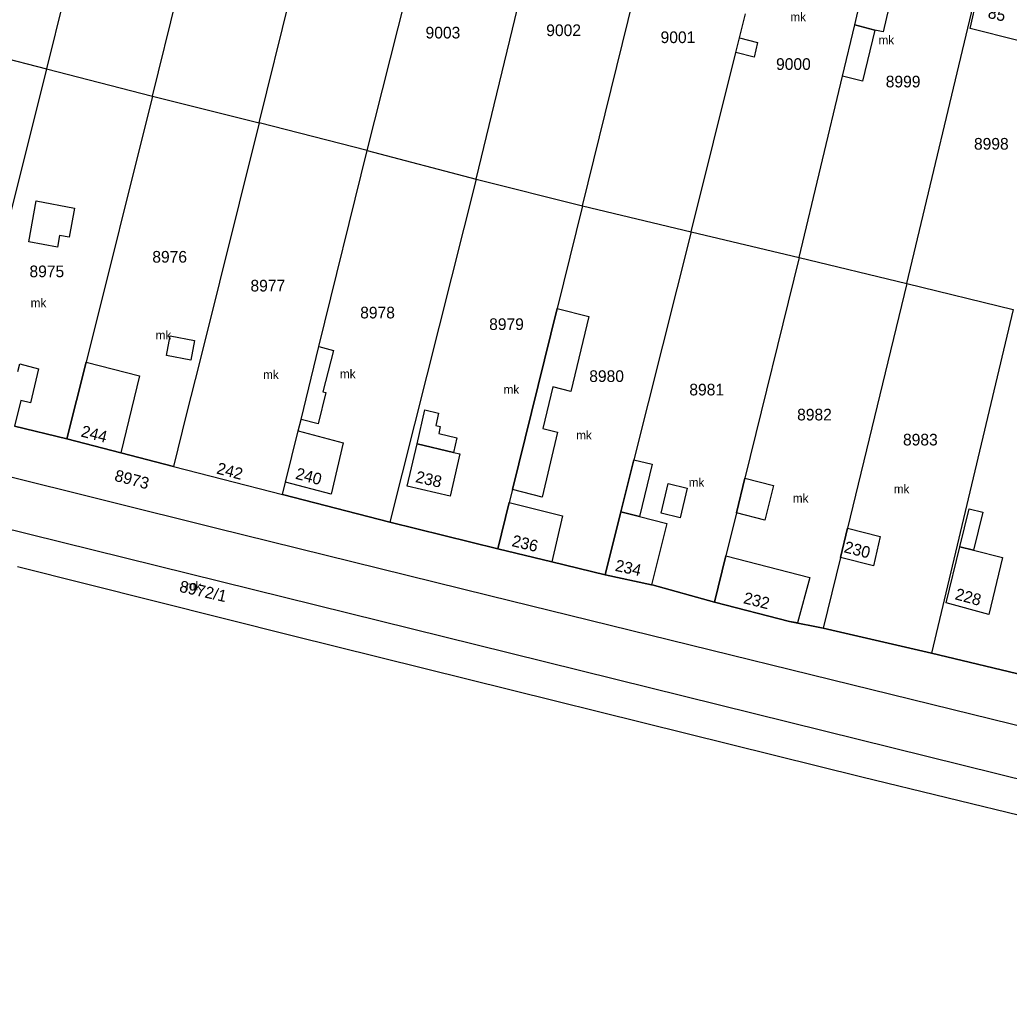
# Model space of a CAD drawing. Extents: x 768299 to 772392, y 136157 to 140026.
# Drawn here: x 768670.7 to 768840.3, y 136782.4 to 136949.3 of the extents above; entities that cross this region are included whole.
import ezdxf

# ---------------------------------------------------------------- set-up
doc = ezdxf.new("R2010")
doc.units = 0
for name, color, linetype in [('ITR-10-FRL_HATAR', 7, 'Continuous'), ('ITR-11-HRSZ', 7, 'Continuous'), ('ITR-15-MIN_OSZT', 7, 'Continuous'), ('ITR-30-LAKOEPULET', 7, 'Continuous'), ('ITR-31-GAZD_EPULET', 7, 'Continuous'), ('ITR-35-HAZSZAM', 7, 'Continuous')]:
    doc.layers.add(name, color=color, linetype=linetype)

msp = doc.modelspace()

# ---------------------------------------------------------------- linework, layer by layer
at = {"layer": 'ITR-10-FRL_HATAR'}
for p, q in [((768684.345, 136977.603), (768675.26, 136940.87)), ((768693.44, 136936.19), (768703.02, 136975.11)), ((768711.68, 136931.6), (768720.93, 136968.85)), ((768767.14, 136917.38), (768779.29, 136966.72)), ((768813.8, 136948.43), (768817.21, 136962.69)), ((768822.75, 136904.07), (768836.74, 136962.72)), ((768730.23, 136926.89), (768737.9, 136957.46)), ((768748.89, 136921.95), (768756.55, 136953.57)), ((768794.05, 136946.19), (768795.09, 136950.34)), ((768811.72, 136939.63), (768813.8, 136948.43)), ((768656.54, 136945.66), (768675.26, 136940.87)), ((768793.43, 136943.69), (768794.05, 136946.19)), ((768785.76, 136912.96), (768793.43, 136943.69)), ((768675.26, 136940.87), (768666.93, 136907.91)), ((768675.26, 136940.87), (768693.44, 136936.19)), ((768804.27, 136908.53), (768811.72, 136939.63)), ((768693.44, 136936.19), (768682.04, 136890.6)), ((768693.44, 136936.19), (768711.68, 136931.6)), ((768711.68, 136931.6), (768701.45, 136890.55)), ((768730.23, 136926.89), (768711.68, 136931.6)), ((768721.95, 136893.26), (768730.23, 136926.89)), ((768730.23, 136926.89), (768748.89, 136921.95)), ((768748.89, 136921.95), (768734.12, 136863.14)), ((768748.89, 136921.95), (768767.14, 136917.38)), ((768767.14, 136917.38), (768762.8, 136899.8)), ((768767.14, 136917.38), (768785.76, 136912.96)), ((768785.76, 136912.96), (768775.94, 136873.84)), ((768785.76, 136912.96), (768804.27, 136908.53)), ((768804.27, 136908.53), (768794.99, 136870.73)), ((768804.27, 136908.53), (768822.75, 136904.07)), ((768822.75, 136904.07), (768812.58, 136862.15)), ((768822.75, 136904.07), (768840.95, 136899.62)), ((768762.8, 136899.8), (768755.13, 136868.78)), ((768840.95, 136899.62), (768826.94, 136840.68)), ((768718.88, 136880.79), (768721.95, 136893.26)), ((768682.04, 136890.6), (768678.75, 136877.43)), ((768701.45, 136890.55), (768699.27, 136881.79)), ((768699.27, 136881.79), (768697.01, 136872.71)), ((768669.74, 136879.64), (768678.75, 136877.43)), ((768718.4, 136878.83), (768718.88, 136880.79)), ((768716.23, 136870.01), (768718.4, 136878.83)), ((768678.75, 136877.43), (768687.97, 136875.05)), ((768687.97, 136875.05), (768697.01, 136872.71)), ((768655.63, 136874.28), (768704.21, 136862.19)), ((768697.01, 136872.71), (768705.45, 136870.53)), ((768775.94, 136873.84), (768773.71, 136864.96)), ((768705.45, 136870.53), (768715.7, 136867.88)), ((768715.7, 136867.88), (768716.23, 136870.01)), ((768794.99, 136870.73), (768793.52, 136864.74)), ((768715.7, 136867.88), (768734.12, 136863.14)), ((768755.13, 136868.78), (768754.58, 136866.55)), ((768754.58, 136866.55), (768752.62, 136858.6)), ((768748.87, 136842.13), (768653.79, 136865.67)), ((768773.71, 136864.96), (768771, 136854.16)), ((768793.52, 136864.74), (768791.72, 136857.38)), ((768734.12, 136863.14), (768752.62, 136858.6)), ((768704.21, 136862.19), (768751.2, 136850.57)), ((768812.58, 136862.15), (768811.36, 136857.11)), ((768752.62, 136858.6), (768761.88, 136856.36)), ((768791.72, 136857.38), (768789.77, 136849.45)), ((768761.88, 136856.36), (768771, 136854.16)), ((768811.36, 136857.11), (768808.41, 136844.99)), ((768717.35, 136843.65), (768670.28, 136855.51)), ((768771, 136854.16), (768778.99, 136852.44)), ((768778.99, 136852.44), (768779.07, 136852.42)), ((768779.07, 136852.42), (768789.77, 136849.45)), ((768751.2, 136850.57), (768849.87, 136826.31)), ((768789.77, 136849.45), (768802.63, 136846.16)), ((768802.63, 136846.16), (768808.41, 136844.99)), ((768808.41, 136844.99), (768826.94, 136840.68)), ((768815.03, 136819.47), (768717.35, 136843.65)), ((768847.46, 136817.72), (768748.87, 136842.13)), ((768826.94, 136840.68), (768844.56, 136836.5)), ((768966.32, 136782.41), (768815.03, 136819.47))]:
    msp.add_line(p, q, dxfattribs=at)
at = {"layer": 'ITR-15-MIN_OSZT'}
for p, q in [((768684.345, 136977.603), (768675.26, 136940.87)), ((768693.44, 136936.19), (768703.02, 136975.11)), ((768711.68, 136931.6), (768720.93, 136968.85)), ((768767.14, 136917.38), (768779.29, 136966.72)), ((768813.8, 136948.43), (768817.21, 136962.69)), ((768822.75, 136904.07), (768836.74, 136962.72)), ((768730.23, 136926.89), (768737.9, 136957.46)), ((768748.89, 136921.95), (768756.55, 136953.57)), ((768794.05, 136946.19), (768795.09, 136950.34)), ((768811.72, 136939.63), (768813.8, 136948.43)), ((768656.54, 136945.66), (768675.26, 136940.87)), ((768793.43, 136943.69), (768794.05, 136946.19)), ((768785.76, 136912.96), (768793.43, 136943.69)), ((768675.26, 136940.87), (768666.93, 136907.91)), ((768675.26, 136940.87), (768693.44, 136936.19)), ((768804.27, 136908.53), (768811.72, 136939.63)), ((768693.44, 136936.19), (768682.04, 136890.6)), ((768693.44, 136936.19), (768711.68, 136931.6)), ((768711.68, 136931.6), (768701.45, 136890.55)), ((768730.23, 136926.89), (768711.68, 136931.6)), ((768721.95, 136893.26), (768730.23, 136926.89)), ((768730.23, 136926.89), (768748.89, 136921.95)), ((768748.89, 136921.95), (768734.12, 136863.14)), ((768748.89, 136921.95), (768767.14, 136917.38)), ((768767.14, 136917.38), (768762.8, 136899.8)), ((768767.14, 136917.38), (768785.76, 136912.96)), ((768785.76, 136912.96), (768775.94, 136873.84)), ((768785.76, 136912.96), (768804.27, 136908.53)), ((768804.27, 136908.53), (768794.99, 136870.73)), ((768804.27, 136908.53), (768822.75, 136904.07)), ((768822.75, 136904.07), (768812.58, 136862.15)), ((768822.75, 136904.07), (768840.95, 136899.62)), ((768762.8, 136899.8), (768755.13, 136868.78)), ((768840.95, 136899.62), (768826.94, 136840.68)), ((768718.88, 136880.79), (768721.95, 136893.26)), ((768682.04, 136890.6), (768678.75, 136877.43)), ((768701.45, 136890.55), (768699.27, 136881.79)), ((768699.27, 136881.79), (768697.01, 136872.71)), ((768678.75, 136877.43), (768669.74, 136879.64)), ((768718.4, 136878.83), (768718.88, 136880.79)), ((768716.23, 136870.01), (768718.4, 136878.83)), ((768687.97, 136875.05), (768678.75, 136877.43)), ((768697.01, 136872.71), (768687.97, 136875.05)), ((768655.63, 136874.28), (768704.21, 136862.19)), ((768697.01, 136872.71), (768705.45, 136870.53)), ((768775.94, 136873.84), (768773.71, 136864.96)), ((768705.45, 136870.53), (768715.7, 136867.88)), ((768715.7, 136867.88), (768716.23, 136870.01)), ((768794.99, 136870.73), (768793.52, 136864.74)), ((768734.12, 136863.14), (768715.7, 136867.88)), ((768755.13, 136868.78), (768754.58, 136866.55)), ((768754.58, 136866.55), (768752.62, 136858.6)), ((768748.87, 136842.13), (768653.79, 136865.67)), ((768773.71, 136864.96), (768771, 136854.16)), ((768793.52, 136864.74), (768791.72, 136857.38)), ((768752.62, 136858.6), (768734.12, 136863.14)), ((768704.21, 136862.19), (768751.2, 136850.57)), ((768812.58, 136862.15), (768811.36, 136857.11)), ((768761.88, 136856.36), (768752.62, 136858.6)), ((768791.72, 136857.38), (768789.77, 136849.45)), ((768771, 136854.16), (768761.88, 136856.36)), ((768811.36, 136857.11), (768808.41, 136844.99)), ((768717.35, 136843.65), (768670.28, 136855.51)), ((768778.99, 136852.44), (768771, 136854.16)), ((768779.07, 136852.42), (768778.99, 136852.44)), ((768789.77, 136849.45), (768779.07, 136852.42)), ((768751.2, 136850.57), (768849.87, 136826.31)), ((768802.63, 136846.16), (768789.77, 136849.45)), ((768808.41, 136844.99), (768802.63, 136846.16)), ((768826.94, 136840.68), (768808.41, 136844.99)), ((768815.03, 136819.47), (768717.35, 136843.65)), ((768847.46, 136817.72), (768748.87, 136842.13)), ((768844.56, 136836.5), (768826.94, 136840.68)), ((768966.32, 136782.41), (768815.03, 136819.47))]:
    msp.add_line(p, q, dxfattribs=at)
at = {"layer": 'ITR-30-LAKOEPULET'}
for p, q in [((768813.8, 136948.43), (768817.21, 136962.69)), ((768821.96, 136961.55), (768818.66, 136947.2)), ((768833.59, 136947.78), (768834.82, 136953.14)), ((768817.23, 136947.54), (768813.8, 136948.43)), ((768818.66, 136947.2), (768817.23, 136947.54)), ((768841.78, 136945.72), (768833.59, 136947.78)), ((768670.32, 136889.01), (768670.67, 136890.31)), ((768670.67, 136890.31), (768673.85, 136889.45)), ((768678.75, 136877.43), (768682.04, 136890.6)), ((768682.04, 136890.6), (768691.2, 136888.26)), ((768673.85, 136889.45), (768672.49, 136883.6)), ((768691.2, 136888.26), (768687.97, 136875.05)), ((768670.84, 136884), (768669.74, 136879.64)), ((768672.49, 136883.6), (768670.84, 136884)), ((768716.23, 136870.01), (768718.4, 136878.83)), ((768718.4, 136878.83), (768726.1, 136876.78)), ((768687.97, 136875.05), (768678.75, 136877.43)), ((768726.1, 136876.78), (768724.03, 136867.96)), ((768737.07, 136869.34), (768738.76, 136876.57)), ((768738.76, 136876.57), (768745.03, 136875.12)), ((768746.09, 136874.88), (768744.42, 136867.63)), ((768745.03, 136875.12), (768746.09, 136874.88)), ((768724.03, 136867.96), (768716.23, 136870.01)), ((768744.42, 136867.63), (768737.07, 136869.34)), ((768752.62, 136858.6), (768754.58, 136866.55)), ((768754.58, 136866.55), (768763.71, 136864.24)), ((768763.71, 136864.24), (768761.88, 136856.36)), ((768771, 136854.16), (768773.71, 136864.96)), ((768773.71, 136864.96), (768776.89, 136864.14)), ((768776.89, 136864.14), (768781.58, 136862.94)), ((768781.58, 136862.94), (768778.99, 136852.44)), ((768811.36, 136857.11), (768812.58, 136862.15)), ((768812.58, 136862.15), (768818.17, 136860.72)), ((768818.17, 136860.72), (768817, 136855.68)), ((768761.88, 136856.36), (768752.62, 136858.6)), ((768789.77, 136849.45), (768791.72, 136857.38)), ((768791.72, 136857.38), (768806.1, 136853.68)), ((768829.47, 136849.31), (768831.85, 136858.92)), ((768831.85, 136858.92), (768834.19, 136858.34)), ((768834.19, 136858.34), (768839.15, 136857.1)), ((768817, 136855.68), (768811.36, 136857.11)), ((768839.15, 136857.1), (768836.78, 136847.31)), ((768778.99, 136852.44), (768771, 136854.16)), ((768806.1, 136853.68), (768804.01, 136845.88)), ((768802.63, 136846.16), (768789.77, 136849.45)), ((768836.78, 136847.31), (768829.47, 136849.31)), ((768804.01, 136845.88), (768802.63, 136846.16))]:
    msp.add_line(p, q, dxfattribs=at)
at = {"layer": 'ITR-31-GAZD_EPULET'}
for p, q in [((768811.72, 136939.63), (768813.8, 136948.43)), ((768813.8, 136948.43), (768817.23, 136947.54)), ((768817.23, 136947.54), (768815.15, 136938.77)), ((768793.43, 136943.69), (768794.05, 136946.19)), ((768794.05, 136946.19), (768797.16, 136945.38)), ((768797.16, 136945.38), (768796.56, 136942.9)), ((768796.56, 136942.9), (768793.43, 136943.69)), ((768815.15, 136938.77), (768811.72, 136939.63)), ((768672.21, 136911.21), (768673.45, 136918.26)), ((768673.45, 136918.26), (768680.03, 136917.02)), ((768680.03, 136917.02), (768679.15, 136912.01)), ((768677.48, 136912.32), (768677.12, 136910.29)), ((768679.15, 136912.01), (768677.48, 136912.32)), ((768677.12, 136910.29), (768672.21, 136911.21)), ((768755.13, 136868.78), (768762.8, 136899.8)), ((768762.8, 136899.8), (768768.21, 136898.4)), ((768768.21, 136898.4), (768765.14, 136885.57)), ((768695.82, 136891.74), (768696.43, 136895.09)), ((768696.43, 136895.09), (768700.59, 136894.3)), ((768700.59, 136894.3), (768699.98, 136890.95)), ((768718.88, 136880.79), (768721.95, 136893.26)), ((768721.95, 136893.26), (768724.43, 136892.6)), ((768699.98, 136890.95), (768695.82, 136891.74)), ((768724.43, 136892.6), (768722.62, 136885.52)), ((768762.02, 136886.38), (768760.31, 136879.22)), ((768765.14, 136885.57), (768762.02, 136886.38)), ((768723.12, 136885.39), (768721.8, 136880.02)), ((768722.62, 136885.52), (768723.12, 136885.39)), ((768738.76, 136876.57), (768740.13, 136882.44)), ((768740.13, 136882.44), (768742.46, 136881.87)), ((768742.46, 136881.87), (768742.01, 136879.73)), ((768721.8, 136880.02), (768718.88, 136880.79)), ((768742.01, 136879.73), (768742.71, 136879.56)), ((768742.71, 136879.56), (768742.53, 136878.37)), ((768742.53, 136878.37), (768745.59, 136877.62)), ((768762.84, 136878.57), (768760.19, 136867.47)), ((768760.31, 136879.22), (768762.84, 136878.57)), ((768745.03, 136875.12), (768738.76, 136876.57)), ((768745.59, 136877.62), (768745.03, 136875.12)), ((768773.71, 136864.96), (768775.94, 136873.84)), ((768775.94, 136873.84), (768779.08, 136873.11)), ((768779.08, 136873.11), (768776.89, 136864.14)), ((768780.64, 136864.69), (768781.83, 136869.79)), ((768781.83, 136869.79), (768785.09, 136869.01)), ((768793.52, 136864.74), (768794.99, 136870.73)), ((768794.99, 136870.73), (768799.9, 136869.46)), ((768799.9, 136869.46), (768798.42, 136863.5)), ((768760.19, 136867.47), (768755.13, 136868.78)), ((768785.09, 136869.01), (768783.88, 136863.88)), ((768776.89, 136864.14), (768773.71, 136864.96)), ((768783.88, 136863.88), (768780.64, 136864.69)), ((768798.42, 136863.5), (768793.52, 136864.74)), ((768831.85, 136858.92), (768833.41, 136865.47)), ((768833.41, 136865.47), (768835.76, 136864.88)), ((768835.76, 136864.88), (768834.19, 136858.34)), ((768834.19, 136858.34), (768831.85, 136858.92))]:
    msp.add_line(p, q, dxfattribs=at)

# ---------------------------------------------------------------- texts
at = {"layer": 'ITR-11-HRSZ'}
for s, p in [('9003', (768740.23, 136946.09)), ('9002', (768760.92, 136946.5)), ('9001', (768780.52, 136945.3)), ('9000', (768800.32, 136940.7)), ('8999', (768819.12, 136937.7)), ('8998', (768834.25, 136927.03)), ('8976', (768693.38, 136907.66)), ('8975', (768672.32, 136905.16)), ('8977', (768710.21, 136902.71)), ('8978', (768729.02, 136898.09)), ('8979', (768751.13, 136896.11)), ('8980', (768768.29, 136887.2)), ('8981', (768785.45, 136884.89)), ('8982', (768803.93, 136880.6)), ('8983', (768822.08, 136876.31))]:
    msp.add_text(s, height=2, dxfattribs=at).set_placement(p)
for s, rotation, p in [('8973', 345.4, (768686.763, 136870.285)), ('8972/1', 347.2, (768697.893, 136851.257))]:
    msp.add_text(s, height=2, rotation=rotation, dxfattribs=at).set_placement(p)
at = {"layer": 'ITR-15-MIN_OSZT'}
for p in [(768802.77, 136949.032), (768817.89, 136945.077), (768672.527, 136900.017), (768693.951, 136894.49), (768712.386, 136887.713), (768725.55, 136887.844), (768753.611, 136885.171), (768766.056, 136877.339), (768785.34, 136869.237), (768820.498, 136868.103), (768803.2, 136866.531), (768699.129, 136851.481)]:
    msp.add_text('mk', height=1.5, dxfattribs=at).set_placement(p)
at = {"layer": 'ITR-35-HAZSZAM'}
for s, rotation, p in [('85', 346.6, (768836.51, 136949.65)), ('244', 345.5, (768681.02, 136877.88)), ('242', 345.5, (768704.267, 136871.523)), ('240', 345.3, (768717.79, 136870.63)), ('238', 346.9, (768738.38, 136870.06)), ('236', 346.4, (768754.89, 136859.08)), ('230', 345.8, (768811.84, 136858.02)), ('234', 347.8, (768772.6, 136854.84)), ('232', 346.1, (768794.59, 136849.29)), ('228', 344.7, (768830.86, 136849.97))]:
    msp.add_text(s, height=2, rotation=rotation, dxfattribs=at).set_placement(p)

doc.saveas('drawing.dxf')
